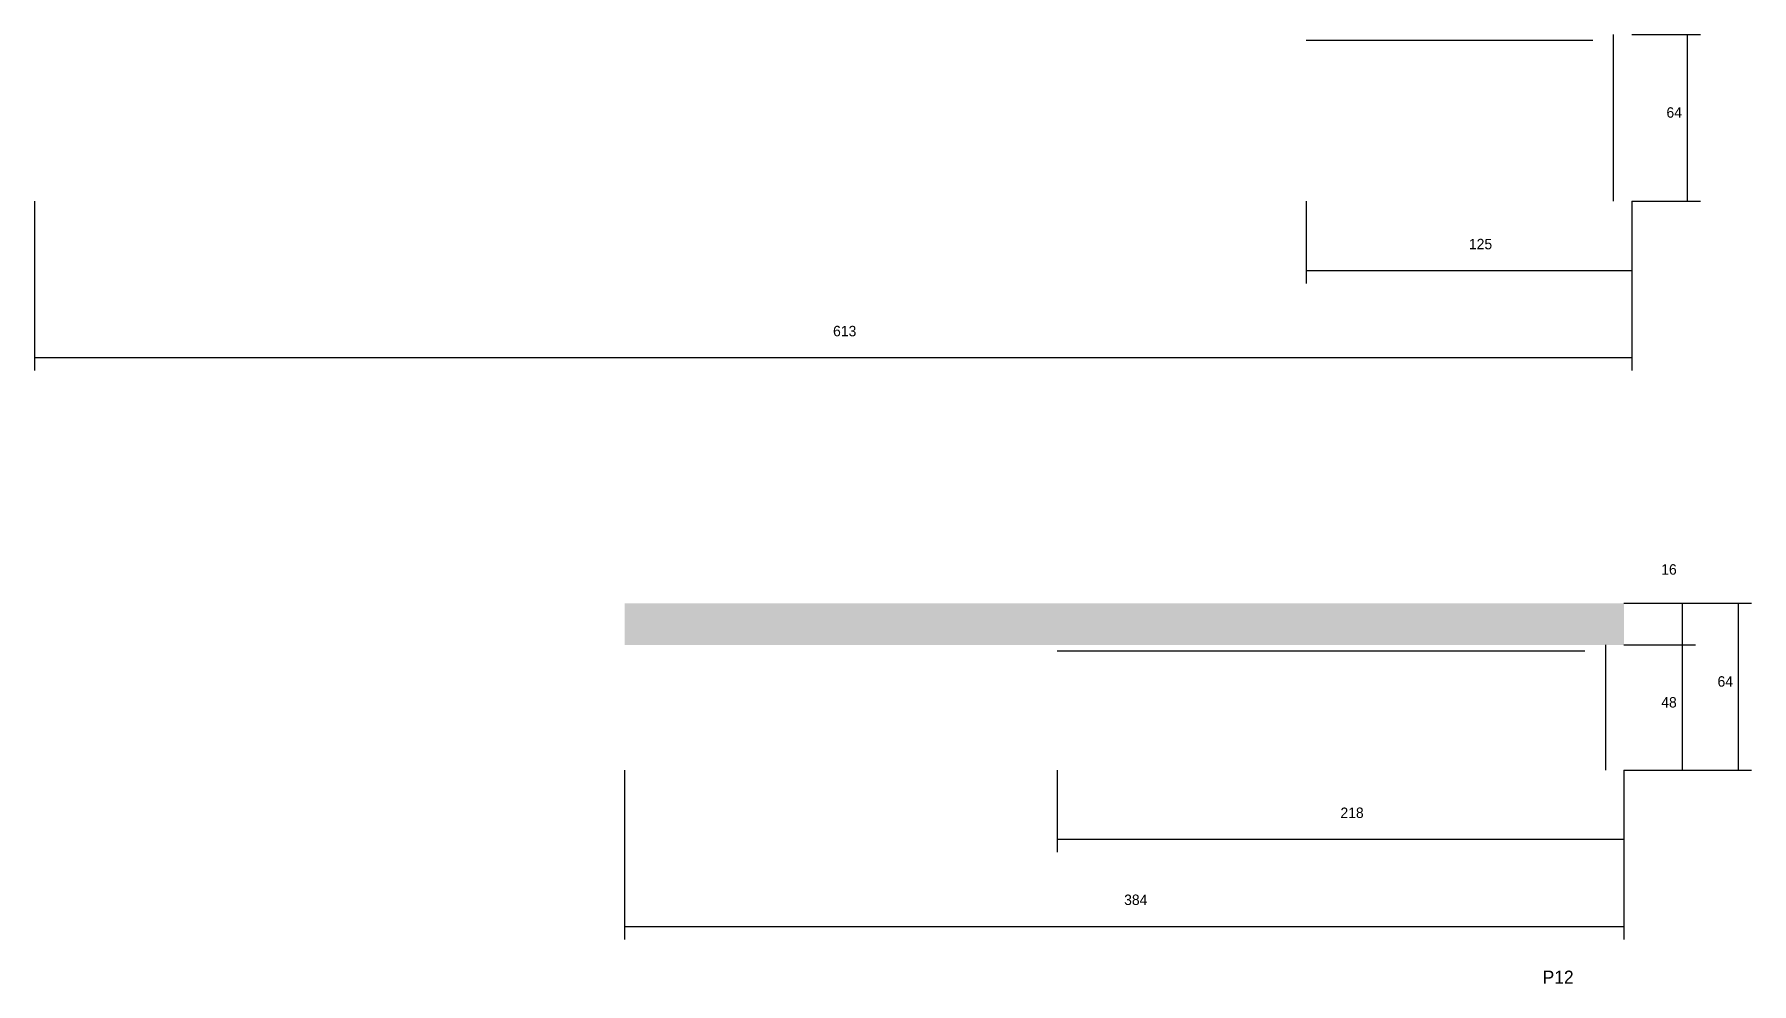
# Model space of a CAD drawing. Header units: metres. Extents: x 6391 to 8805, y 9014 to 10387.
# Drawn here: x 6391 to 7050, y 9978 to 10343 of the extents above; entities that cross this region are included whole.
import ezdxf

# ---------------------------------------------------------------- set-up
doc = ezdxf.new("R2010")
doc.units = ezdxf.units.M
for name, color, linetype in [('COTA', 241, 'Continuous'), ('NOMENCLATURA', 7, 'Continuous'), ('Painéis', 200, 'Continuous'), ('SARR_2.2x7', 40, 'Continuous')]:
    doc.layers.add(name, color=color, linetype=linetype)

msp = doc.modelspace()

# ---------------------------------------------------------------- hatches: boundary and pattern name
at = {"layer": 'COTA'}
h = msp.add_hatch(dxfattribs=at)
h.set_pattern_fill('AR-CONC', scale=0.03)
h.paths.add_polyline_path([(6617.5, 10124.5), (7001, 10124.5), (7001, 10124.5), (7001, 10108.5), (7001, 10108.5), (6617.5, 10108.5), (6617.5, 10108.5), (6617.5, 10124.5)])

# ---------------------------------------------------------------- linework, layer by layer
for p, q in [((6391, 10278.9), (6391, 10213.8)), ((6879, 10278.9), (6879, 10247.3)), ((7004, 10278.9), (7004, 10247.3)), ((7004, 10278.9), (7004, 10213.8)), ((6879, 10252.3), (7004, 10252.3)), ((6391, 10218.8), (7004, 10218.8)), ((7001, 10124.5), (7050, 10124.5)), ((7045, 10060.5), (7045, 10124.5)), ((7001, 10108.5), (7028.4, 10108.5)), ((7023.4, 10060.5), (7023.4, 10108.5)), ((6617.5, 10060.5), (6617.5, 9995.4)), ((6783.5, 10060.5), (6783.5, 10029)), ((7001, 10060.5), (7001, 10029)), ((7001, 10060.5), (7001, 9995.4)), ((7001, 10060.5), (7050, 10060.5)), ((7001, 10060.5), (7028.4, 10060.5)), ((6783.5, 10034), (7001, 10034)), ((6617.5, 10000.4), (7001, 10000.4))]:
    msp.add_line(p, q, dxfattribs=at)
at = {"layer": 'Painéis'}
for p, q in [((7004, 10342.9), (7030.4, 10342.9)), ((7025.4, 10278.9), (7025.4, 10342.9)), ((7004, 10278.9), (7030.4, 10278.9)), ((7001, 10124.5), (7028.4, 10124.5)), ((7023.4, 10108.5), (7023.4, 10124.5)), ((7001, 10108.5), (7028.4, 10108.5))]:
    msp.add_line(p, q, dxfattribs=at)
at = {"layer": 'SARR_2.2x7'}
for p, q in [((6879, 10340.7), (6989, 10340.7)), ((6997, 10278.9), (6997, 10342.9)), ((6783.5, 10106.3), (6986, 10106.3)), ((6994, 10060.5), (6994, 10108.5))]:
    msp.add_line(p, q, dxfattribs=at)

# ---------------------------------------------------------------- texts
at = {"layer": 'COTA'}
for s, p in [('125', (6941.5, 10260.4)), ('613', (6697.5, 10227)), ('64', (7036.9, 10092.5)), ('48', (7015.3, 10084.5)), ('218', (6892.2, 10042.1)), ('384', (6809.2, 10008.7))]:
    msp.add_text(s, height=4, dxfattribs=at).set_placement(p)
at = {"layer": 'NOMENCLATURA'}
msp.add_text('P12', height=5, dxfattribs=at).set_placement((6969.8, 9978.5))
at = {"layer": 'Painéis'}
for s, p in [('64', (7017.3, 10310.9)), ('16', (7015.3, 10135.5))]:
    msp.add_text(s, height=4, dxfattribs=at).set_placement(p)

doc.saveas('drawing.dxf')
